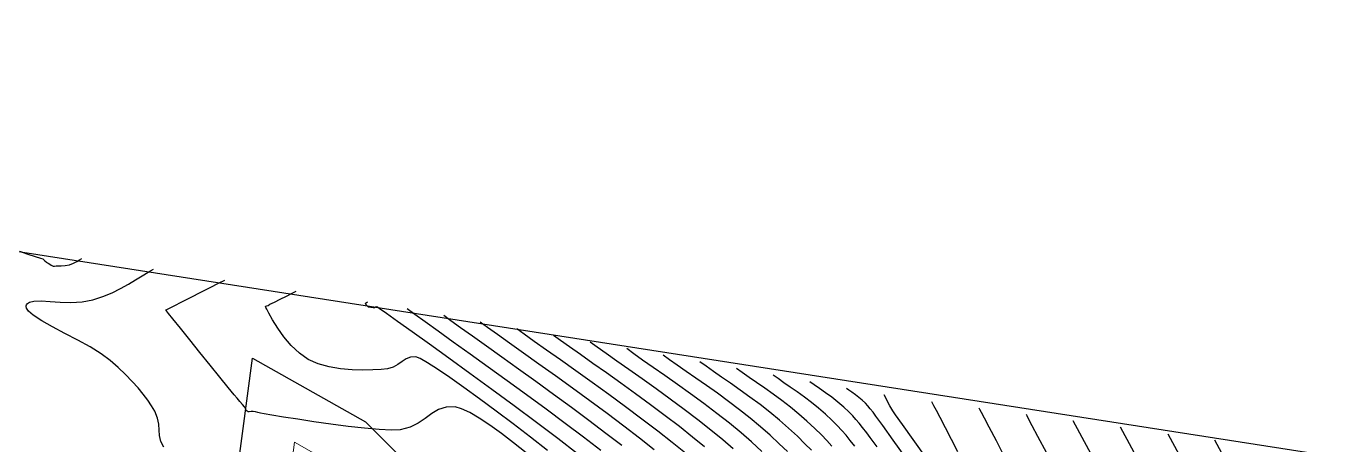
# Model space of a CAD drawing. Header units: millimetres. Extents: x 340454 to 342791, y 6993867 to 6995092.
# Drawn here: x 342015.2 to 342139.1, y 6994750.3 to 6994790.1 of the extents above; entities that cross this region are included whole.
import ezdxf

# ---------------------------------------------------------------- set-up
doc = ezdxf.new("R2010")
doc.units = ezdxf.units.MM
doc.header["$LTSCALE"] = 10
for name, color, linetype in [('T-HM-CURVA_INTERMEDIARIA', 45, 'Continuous'), ('T-HM-CURVA_MESTRA', 20, 'Continuous'), ('URB-Calçadas', 2, 'Continuous'), ('URB-Quadras', 3, 'Continuous')]:
    doc.layers.add(name, color=color, linetype=linetype)

msp = doc.modelspace()

# ---------------------------------------------------------------- linework, layer by layer
at = {"layer": 'T-HM-CURVA_INTERMEDIARIA', "color": 45, "linetype": 'Continuous', "lineweight": -3, "flags": 128}
for points, elevation in [([(342014.6, 6994768.69), (342015.37, 6994768.43), (342016.07, 6994768.2), (342016.59, 6994768.03), (342016.79, 6994767.96), (342016.86, 6994767.91), (342017, 6994767.78), (342017.15, 6994767.66), (342017.24, 6994767.61), (342017.37, 6994767.52), (342017.6, 6994767.38), (342017.78, 6994767.29), (342017.92, 6994767.29), (342018.06, 6994767.31), (342018.22, 6994767.31), (342018.53, 6994767.31), (342018.93, 6994767.34), (342019.34, 6994767.42), (342019.71, 6994767.56), (342020.03, 6994767.73), (342020.29, 6994767.89), (342020.51, 6994768.01)], 692), ([(342028.29, 6994750.1), (342028.01, 6994750.65), (342027.89, 6994751.19), (342027.84, 6994751.72), (342027.8, 6994752.28), (342027.69, 6994752.86), (342027.43, 6994753.5), (342027.13, 6994754.02), (342026.77, 6994754.56), (342026.34, 6994755.13), (342025.85, 6994755.72), (342025.29, 6994756.34), (342024.66, 6994756.98), (342023.96, 6994757.65), (342023.19, 6994758.33), (342022.35, 6994758.96), (342021.29, 6994759.61), (342020.12, 6994760.25), (342018.9, 6994760.89), (342017.73, 6994761.51), (342016.69, 6994762.1), (342015.87, 6994762.63), (342015.43, 6994763.02), (342015.25, 6994763.28), (342015.21, 6994763.44), (342015.22, 6994763.52), (342015.25, 6994763.6), (342015.33, 6994763.73), (342015.54, 6994763.87), (342015.95, 6994763.96), (342016.64, 6994763.98), (342017.49, 6994763.93), (342018.45, 6994763.86), (342019.47, 6994763.82), (342020.52, 6994763.88), (342021.54, 6994764.07), (342022.5, 6994764.39), (342023.38, 6994764.76), (342024.19, 6994765.16), (342024.94, 6994765.57), (342025.61, 6994765.98), (342026.23, 6994766.36), (342026.79, 6994766.7), (342027.3, 6994766.98)], 691), ([(342064.72, 6994749.79), (342063.11, 6994751.05), (342061.47, 6994752.3), (342059.84, 6994753.53), (342058.27, 6994754.69), (342056.79, 6994755.75), (342055.44, 6994756.7), (342054.27, 6994757.49), (342053.32, 6994758.11), (342052.62, 6994758.51), (342052.22, 6994758.67), (342051.72, 6994758.64), (342051.3, 6994758.48), (342050.91, 6994758.22), (342050.52, 6994757.94), (342050.07, 6994757.7), (342049.52, 6994757.54), (342048.93, 6994757.48), (342048.14, 6994757.43), (342047.2, 6994757.41), (342046.16, 6994757.44), (342045.07, 6994757.54), (342043.98, 6994757.73), (342042.94, 6994758.02), (342042, 6994758.43), (342041.16, 6994759.01), (342040.38, 6994759.75), (342039.69, 6994760.57), (342039.1, 6994761.4), (342038.61, 6994762.17), (342038.25, 6994762.82), (342038.06, 6994763.19), (342037.97, 6994763.37), (342037.95, 6994763.43), (342037.95, 6994763.44), (342037.95, 6994763.46), (342037.99, 6994763.49), (342038.07, 6994763.52), (342038.19, 6994763.56), (342038.37, 6994763.66), (342038.79, 6994763.87), (342039.34, 6994764.15), (342039.93, 6994764.44), (342040.47, 6994764.72), (342040.87, 6994764.92)], 689), ([(342067.58, 6994749.48), (342065.69, 6994750.93), (342063.67, 6994752.45), (342061.57, 6994754.01), (342059.44, 6994755.57), (342057.35, 6994757.1), (342055.35, 6994758.54), (342053.51, 6994759.87), (342051.86, 6994761.04), (342050.49, 6994762.02), (342049.43, 6994762.77), (342048.74, 6994763.25), (342048.5, 6994763.42), (342048.4, 6994763.38), (342048.3, 6994763.33), (342048.16, 6994763.32), (342047.94, 6994763.34), (342047.73, 6994763.4), (342047.57, 6994763.53), (342047.46, 6994763.67), (342047.43, 6994763.77), (342047.53, 6994763.84), (342047.65, 6994763.89)], 688), ([(342069.78, 6994749.79), (342068.15, 6994751.04), (342066.41, 6994752.35), (342064.59, 6994753.7), (342062.74, 6994755.06), (342060.89, 6994756.4), (342059.09, 6994757.7), (342057.37, 6994758.93), (342055.77, 6994760.07), (342054.33, 6994761.1), (342053.1, 6994761.98), (342052.11, 6994762.7), (342051.39, 6994763.22)], 687), ([(342071.77, 6994750.26), (342070.26, 6994751.41), (342068.66, 6994752.62), (342066.99, 6994753.86), (342065.3, 6994755.1), (342063.61, 6994756.32), (342061.96, 6994757.51), (342060.39, 6994758.64), (342058.92, 6994759.68), (342057.61, 6994760.62), (342056.47, 6994761.43), (342055.54, 6994762.1), (342054.87, 6994762.59)], 686), ([(342077.81, 6994749.53), (342076.57, 6994750.54), (342075.19, 6994751.63), (342073.69, 6994752.77), (342072.13, 6994753.93), (342070.53, 6994755.1), (342068.95, 6994756.25), (342067.41, 6994757.35), (342065.95, 6994758.38), (342064.63, 6994759.32), (342063.47, 6994760.14), (342062.52, 6994760.82), (342061.82, 6994761.34)], 684), ([(342079.63, 6994750.13), (342078.5, 6994751.06), (342077.24, 6994752.05), (342075.9, 6994753.07), (342074.51, 6994754.11), (342073.09, 6994755.15), (342071.68, 6994756.16), (342070.31, 6994757.14), (342069.03, 6994758.05), (342067.85, 6994758.88), (342066.81, 6994759.62), (342065.95, 6994760.23), (342065.29, 6994760.71)], 683), ([(342082.35, 6994749.93), (342081.37, 6994750.8), (342080.24, 6994751.72), (342079.01, 6994752.69), (342077.71, 6994753.67), (342076.37, 6994754.66), (342075.03, 6994755.64), (342073.71, 6994756.57), (342072.46, 6994757.46), (342071.31, 6994758.27), (342070.29, 6994758.99), (342069.43, 6994759.6), (342068.77, 6994760.08)], 682), ([(342085.07, 6994749.69), (342084.1, 6994750.59), (342083.11, 6994751.46), (342082, 6994752.37), (342080.81, 6994753.3), (342079.56, 6994754.24), (342078.3, 6994755.16), (342077.06, 6994756.05), (342075.86, 6994756.89), (342074.75, 6994757.67), (342073.75, 6994758.37), (342072.91, 6994758.97), (342072.24, 6994759.45)], 681), ([(342089.78, 6994749.8), (342089.17, 6994750.43), (342088.45, 6994751.13), (342087.61, 6994751.91), (342086.75, 6994752.67), (342085.84, 6994753.42), (342084.9, 6994754.14), (342083.95, 6994754.85), (342083.01, 6994755.52), (342082.11, 6994756.16), (342081.25, 6994756.75), (342080.47, 6994757.29), (342079.78, 6994757.78), (342079.2, 6994758.2)], 679), ([(342091.73, 6994750.18), (342091.26, 6994750.72), (342090.73, 6994751.27), (342090.11, 6994751.88), (342089.36, 6994752.57), (342088.6, 6994753.24), (342087.8, 6994753.89), (342086.98, 6994754.52), (342086.15, 6994755.12), (342085.35, 6994755.69), (342084.58, 6994756.23), (342083.86, 6994756.72), (342083.22, 6994757.17), (342082.67, 6994757.57)], 678), ([(342093.91, 6994750.18), (342093.47, 6994750.74), (342093.07, 6994751.23), (342092.67, 6994751.69), (342092.24, 6994752.14), (342091.73, 6994752.65), (342091.11, 6994753.23), (342090.47, 6994753.79), (342089.8, 6994754.33), (342089.11, 6994754.85), (342088.43, 6994755.34), (342087.77, 6994755.8), (342087.16, 6994756.22), (342086.61, 6994756.61), (342086.15, 6994756.94)], 677), ([(342096.02, 6994750.12), (342095.36, 6994751.03), (342095.04, 6994751.46), (342094.64, 6994751.97), (342094.31, 6994752.38), (342094.01, 6994752.74), (342093.7, 6994753.08), (342093.33, 6994753.45), (342092.86, 6994753.89), (342092.3, 6994754.37), (342091.71, 6994754.83), (342091.11, 6994755.27), (342090.55, 6994755.66), (342090.04, 6994756.01), (342089.62, 6994756.31)], 676), ([(342100.76, 6994748.97), (342099.44, 6994750.82), (342098.44, 6994752.24), (342097.78, 6994753.17), (342097.51, 6994753.56), (342097.24, 6994754.02), (342097.02, 6994754.43), (342096.84, 6994754.77), (342096.7, 6994755.06)], 674), ([(342101.18, 6994754.44), (342101.25, 6994754.32), (342101.39, 6994754.06), (342101.62, 6994753.62), (342101.97, 6994752.94), (342102.47, 6994751.96), (342103.04, 6994750.87), (342103.65, 6994749.68)], 673), ([(342105.67, 6994753.83), (342105.74, 6994753.7), (342105.89, 6994753.41), (342106.17, 6994752.89), (342106.62, 6994752.03), (342107.31, 6994750.73), (342108.1, 6994749.21)], 672), ([(342110.16, 6994753.22), (342110.23, 6994753.09), (342110.4, 6994752.77), (342110.72, 6994752.17), (342111.26, 6994751.15), (342112.12, 6994749.56)], 671), ([(342137.39, 6994718.17), (342119.13, 6994751.99)], 669), ([(342123.62, 6994751.37), (342138.25, 6994724.27)], 668), ([(342139.11, 6994730.37), (342128.1, 6994750.76)], 667)]:
    msp.add_lwpolyline(points, dxfattribs=dict(at, elevation=elevation))
at = {"layer": 'T-HM-CURVA_MESTRA', "color": 20, "linetype": 'Continuous', "lineweight": -3, "flags": 128}
for points, elevation in [([(342062.69, 6994749.56), (342061.5, 6994750.51), (342060.35, 6994751.39), (342059.26, 6994752.18), (342058.24, 6994752.86), (342057.34, 6994753.39), (342056.56, 6994753.75), (342055.94, 6994753.92), (342055.1, 6994753.9), (342054.38, 6994753.67), (342053.74, 6994753.28), (342053.11, 6994752.83), (342052.44, 6994752.38), (342051.67, 6994751.99), (342050.74, 6994751.75), (342049.9, 6994751.71), (342048.74, 6994751.76), (342047.34, 6994751.89), (342045.78, 6994752.07), (342044.15, 6994752.28), (342042.53, 6994752.51), (342041, 6994752.75), (342039.65, 6994752.96), (342038.56, 6994753.14), (342037.81, 6994753.27), (342037.48, 6994753.33), (342037.21, 6994753.38), (342036.99, 6994753.44), (342036.78, 6994753.47), (342036.57, 6994753.47), (342036.4, 6994753.45), (342036.29, 6994753.44), (342036.19, 6994753.5), (342036.11, 6994753.58), (342036.08, 6994753.69), (342036.05, 6994753.81), (342035.96, 6994753.92), (342035.77, 6994754.14), (342035.51, 6994754.43), (342035.24, 6994754.74), (342034.96, 6994755.08), (342034.39, 6994755.77), (342033.62, 6994756.73), (342032.7, 6994757.87), (342031.72, 6994759.08), (342030.75, 6994760.28), (342029.86, 6994761.38), (342029.14, 6994762.28), (342028.72, 6994762.79), (342028.53, 6994763.03), (342028.47, 6994763.1), (342028.47, 6994763.11), (342028.47, 6994763.12), (342028.49, 6994763.13), (342028.52, 6994763.14), (342028.56, 6994763.16), (342028.75, 6994763.26), (342029.26, 6994763.51), (342029.99, 6994763.88), (342030.87, 6994764.33), (342031.8, 6994764.8), (342032.7, 6994765.25), (342033.49, 6994765.65), (342034.08, 6994765.95)], 690), ([(342074.85, 6994749.86), (342073.47, 6994750.95), (342071.97, 6994752.1), (342070.38, 6994753.29), (342068.74, 6994754.5), (342067.09, 6994755.7), (342065.47, 6994756.87), (342063.91, 6994757.98), (342062.45, 6994759.03), (342061.12, 6994759.97), (342059.97, 6994760.79), (342059.03, 6994761.46), (342058.34, 6994761.97)], 685), ([(342087.51, 6994749.68), (342086.73, 6994750.43), (342085.86, 6994751.25), (342084.96, 6994752.04), (342083.98, 6994752.84), (342082.96, 6994753.65), (342081.91, 6994754.44), (342080.85, 6994755.21), (342079.81, 6994755.95), (342078.82, 6994756.65), (342077.88, 6994757.29), (342077.04, 6994757.88), (342076.31, 6994758.39), (342075.72, 6994758.83)], 680), ([(342098.83, 6994748.97), (342097.54, 6994750.77), (342096.55, 6994752.15), (342095.9, 6994753.05), (342095.63, 6994753.42), (342095.36, 6994753.75), (342095.15, 6994754.01), (342094.92, 6994754.26), (342094.61, 6994754.55), (342094.3, 6994754.82), (342093.96, 6994755.08), (342093.63, 6994755.31), (342093.34, 6994755.51), (342093.1, 6994755.68)], 675), ([(342136.53, 6994712.07), (342114.64, 6994752.6)], 670)]:
    msp.add_lwpolyline(points, dxfattribs=dict(at, elevation=elevation))
at = {"layer": 'URB-Calçadas', "lineweight": 0}
msp.add_lwpolyline([(341994.34, 6994715.72, -0.00266), (341996.43, 6994726.21), (342007.04, 6994729.61), (342039.3, 6994739.96), (342040.7, 6994750.56), (342044.38, 6994748.49), (342059.45, 6994733.42)], format="xyb", dxfattribs=at)
at = {"layer": 'URB-Quadras', "color": 252}
msp.add_lwpolyline([(341876.93, 6994790.06), (341869.32, 6994739.98, 0.921199), (341957.74, 6994715.78, -0.232517), (341962.82, 6994720.68), (341974.52, 6994724.44), (342005.51, 6994734.38), (342034.76, 6994743.76), (342036.71, 6994758.54), (342047.43, 6994752.51), (342103.71, 6994696.22), (342101.68, 6994685.3), (342102.22, 6994681.11), (342101.44, 6994677.47), (342102.87, 6994664.57), (342107.27, 6994657.79), (342109.61, 6994652.66), (342114.03, 6994648.33), (342114.9, 6994642.84), (342116.97, 6994640.28), (342116.53, 6994630.49), (342118.39, 6994624.91), (342136.8, 6994749.58)], format="xyb", close=True, dxfattribs=at)

doc.saveas('drawing.dxf')
